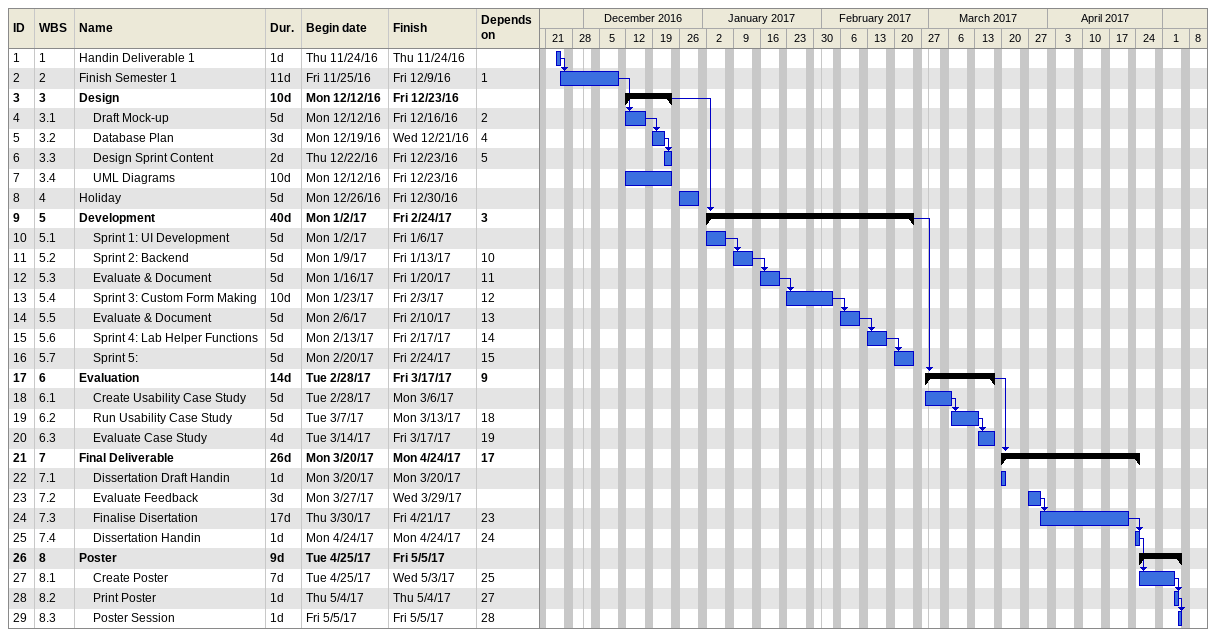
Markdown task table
| ID | WBS | Task | Duration | Start | Finish | Predecessors |
|---|---|---|---|---|---|---|
| 1 | 1 | Handin Deliverable 1 | 1d | 2016-11-24 | 2016-11-24 |  |
| 2 | 2 | Finish Semester 1 | 11d | 2016-11-25 | 2016-12-09 | 1 |
| 3 | 3 | **Design** | 10d | 2016-12-12 | 2016-12-23 |  |
| 4 | 3.1 | Draft Mock-up | 5d | 2016-12-12 | 2016-12-16 | 2 |
| 5 | 3.2 | Database Plan | 3d | 2016-12-19 | 2016-12-21 | 4 |
| 6 | 3.3 | Design Sprint Content | 2d | 2016-12-22 | 2016-12-23 | 5 |
| 7 | 3.4 | UML Diagrams | 10d | 2016-12-12 | 2016-12-23 |  |
| 8 | 4 | Holiday | 5d | 2016-12-26 | 2016-12-30 |  |
| 9 | 5 | **Development** | 40d | 2017-01-02 | 2017-02-24 | 3 |
| 10 | 5.1 | Sprint 1: UI Development | 5d | 2017-01-02 | 2017-01-06 |  |
| 11 | 5.2 | Sprint 2: Backend | 5d | 2017-01-09 | 2017-01-13 | 10 |
| 12 | 5.3 | Evaluate & Document | 5d | 2017-01-16 | 2017-01-20 | 11 |
| 13 | 5.4 | Sprint 3: Custom Form Making | 10d | 2017-01-23 | 2017-02-03 | 12 |
| 14 | 5.5 | Evaluate & Document | 5d | 2017-02-06 | 2017-02-10 | 13 |
| 15 | 5.6 | Sprint 4: Lab Helper Functions | 5d | 2017-02-13 | 2017-02-17 | 14 |
| 16 | 5.7 | Sprint 5: | 5d | 2017-02-20 | 2017-02-24 | 15 |
| 17 | 6 | **Evaluation** | 14d | 2017-02-28 | 2017-03-17 | 9 |
| 18 | 6.1 | Create Usability Case Study | 5d | 2017-02-28 | 2017-03-06 |  |
| 19 | 6.2 | Run Usability Case Study | 5d | 2017-03-07 | 2017-03-13 | 18 |
| 20 | 6.3 | Evaluate Case Study | 4d | 2017-03-14 | 2017-03-17 | 19 |
| 21 | 7 | **Final Deliverable** | 26d | 2017-03-20 | 2017-04-24 | 17 |
| 22 | 7.1 | Dissertation Draft Handin | 1d | 2017-03-20 | 2017-03-20 |  |
| 23 | 7.2 | Evaluate Feedback | 3d | 2017-03-27 | 2017-03-29 |  |
| 24 | 7.3 | Finalise Disertation | 17d | 2017-03-30 | 2017-04-21 | 23 |
| 25 | 7.4 | Dissertation Handin | 1d | 2017-04-24 | 2017-04-24 | 24 |
| 26 | 8 | **Poster** | 9d | 2017-04-25 | 2017-05-05 |  |
| 27 | 8.1 | Create Poster | 7d | 2017-04-25 | 2017-05-03 | 25 |
| 28 | 8.2 | Print Poster | 1d | 2017-05-04 | 2017-05-04 | 27 |
| 29 | 8.3 | Poster Session | 1d | 2017-05-05 | 2017-05-05 | 28 |
